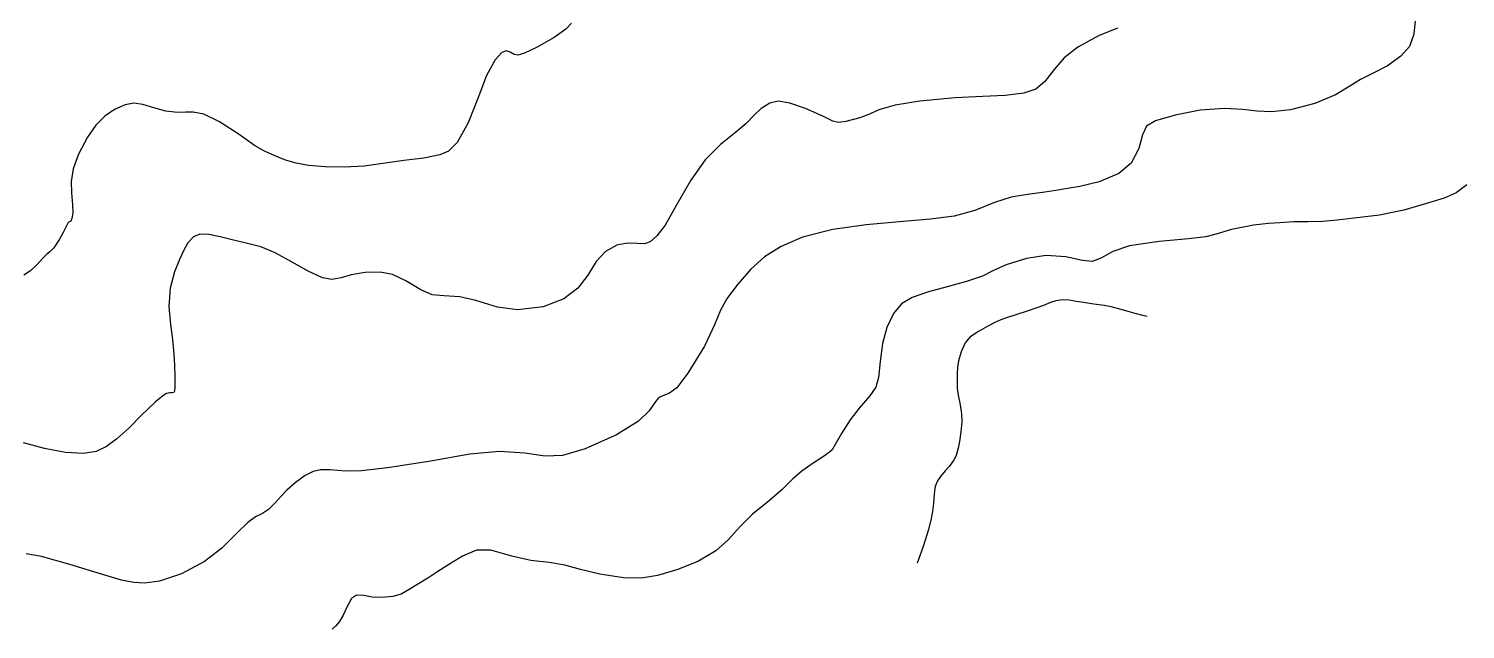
# Model space of a CAD drawing. Extents: x -717076 to -715000, y -984627 to -984000.
# Drawn here: x -716539 to -716014, y -984622 to -984402 of the extents above; entities that cross this region are included whole.
import ezdxf

# ---------------------------------------------------------------- set-up
doc = ezdxf.new("R2010")
doc.units = 0
doc.layers.add('contour_lines', color=1, linetype='CONTINUOUS')

msp = doc.modelspace()

# ---------------------------------------------------------------- linework, layer by layer
at = {"layer": 'contour_lines', "color": 1}
for p, q in [((-716342.827, -984402.557, 275), (-716347.09, -984405.589, 275)), ((-716340.731, -984400.308, 275), (-716342.827, -984402.557, 275)), ((-716140.951, -984402.122, 276), (-716147.889, -984404.927, 276)), ((-716031.896, -984398.155, 277), (-716032.509, -984404.383, 277)), ((-716347.09, -984405.589, 275), (-716353.588, -984409.235, 275)), ((-716147.889, -984404.927, 276), (-716155.533, -984409.127, 276)), ((-716032.509, -984404.383, 277), (-716034.151, -984408.903, 277)), ((-716366.29, -984411.06, 275), (-716368.705, -984413.713, 275)), ((-716364.644, -984410.469, 275), (-716366.29, -984411.06, 275)), ((-716363.198, -984410.915, 275), (-716364.644, -984410.469, 275)), ((-716361.764, -984411.799, 275), (-716363.198, -984410.915, 275)), ((-716360.375, -984412.05, 275), (-716361.764, -984411.799, 275)), ((-716357.95, -984411.313, 275), (-716360.375, -984412.05, 275)), ((-716353.588, -984409.235, 275), (-716357.95, -984411.313, 275)), ((-716160.522, -984413.04, 276), (-716164.174, -984417.289, 276)), ((-716155.533, -984409.127, 276), (-716160.522, -984413.04, 276)), ((-716037.227, -984412.399, 277), (-716042.211, -984415.908, 277)), ((-716034.151, -984408.903, 277), (-716037.227, -984412.399, 277)), ((-716368.705, -984413.713, 275), (-716371.838, -984419.504, 275)), ((-716164.174, -984417.289, 276), (-716167.567, -984421.694, 276)), ((-716047.46, -984418.644, 277), (-716051.982, -984420.946, 277)), ((-716042.211, -984415.908, 277), (-716047.46, -984418.644, 277)), ((-716371.838, -984419.504, 275), (-716374.716, -984426.938, 275)), ((-716167.567, -984421.694, 276), (-716170.839, -984424.524, 276)), ((-716055.928, -984423.346, 277), (-716061.185, -984426.521, 277)), ((-716051.982, -984420.946, 277), (-716055.928, -984423.346, 277)), ((-716374.716, -984426.938, 275), (-716378.536, -984436.863, 275)), ((-716265.132, -984428.939, 276), (-716268.229, -984429.602, 276)), ((-716260.833, -984429.627, 276), (-716265.132, -984428.939, 276)), ((-716213.267, -984428.85, 276), (-716222.33, -984430.332, 276)), ((-716200.403, -984427.701, 276), (-716213.267, -984428.85, 276)), ((-716190.367, -984427.21, 276), (-716200.403, -984427.701, 276)), ((-716182.04, -984426.78, 276), (-716190.367, -984427.21, 276)), ((-716175.236, -984426.013, 276), (-716182.04, -984426.78, 276)), ((-716170.839, -984424.524, 276), (-716175.236, -984426.013, 276)), ((-716061.185, -984426.521, 277), (-716068.757, -984429.732, 277)), ((-716511.482, -984434.408, 275), (-716514.777, -984437.663, 275)), ((-716507.951, -984431.933, 275), (-716511.482, -984434.408, 275)), ((-716504.135, -984430.194, 275), (-716507.951, -984431.933, 275)), ((-716500.977, -984429.636, 275), (-716504.135, -984430.194, 275)), ((-716497.679, -984430.131, 275), (-716500.977, -984429.636, 275)), ((-716493.556, -984431.357, 275), (-716497.679, -984430.131, 275)), ((-716489.252, -984432.561, 275), (-716493.556, -984431.357, 275)), ((-716484.977, -984433.076, 275), (-716489.252, -984432.561, 275)), ((-716481.928, -984432.946, 275), (-716484.977, -984433.076, 275)), ((-716479.183, -984432.86, 275), (-716481.928, -984432.946, 275)), ((-716475.33, -984433.707, 275), (-716479.183, -984432.86, 275)), ((-716469.633, -984436.409, 275), (-716475.33, -984433.707, 275)), ((-716273.934, -984434.04, 276), (-716276.821, -984437.013, 276)), ((-716271.305, -984431.574, 276), (-716273.934, -984434.04, 276)), ((-716268.229, -984429.602, 276), (-716271.305, -984431.574, 276)), ((-716255.183, -984431.638, 276), (-716260.833, -984429.627, 276)), ((-716248.85, -984434.395, 276), (-716255.183, -984431.638, 276)), ((-716245.128, -984436.165, 276), (-716248.85, -984434.395, 276)), ((-716231.714, -984433.642, 276), (-716235.279, -984435.037, 276)), ((-716228.24, -984432.094, 276), (-716231.714, -984433.642, 276)), ((-716222.33, -984430.332, 276), (-716228.24, -984432.094, 276)), ((-716119.87, -984434.05, 277), (-716127.092, -984436.086, 277)), ((-716110.744, -984432.143, 277), (-716119.87, -984434.05, 277)), ((-716101.76, -984431.591, 277), (-716110.744, -984432.143, 277)), ((-716095.095, -984431.954, 277), (-716101.76, -984431.591, 277)), ((-716089.969, -984432.527, 277), (-716095.095, -984431.954, 277)), ((-716084.663, -984432.804, 277), (-716089.969, -984432.527, 277)), ((-716077.631, -984432.074, 277), (-716084.663, -984432.804, 277)), ((-716068.757, -984429.732, 277), (-716077.631, -984432.074, 277)), ((-716514.777, -984437.663, 275), (-716517.94, -984442.034, 275)), ((-716462.417, -984441.11, 275), (-716469.633, -984436.409, 275)), ((-716378.536, -984436.863, 275), (-716382.557, -984444.047, 275)), ((-716276.821, -984437.013, 276), (-716280.8, -984440.361, 276)), ((-716243.114, -984436.717, 276), (-716245.128, -984436.165, 276)), ((-716240.314, -984436.322, 276), (-716243.114, -984436.717, 276)), ((-716235.279, -984435.037, 276), (-716240.314, -984436.322, 276)), ((-716130.406, -984438.067, 277), (-716131.761, -984441.186, 277)), ((-716127.092, -984436.086, 277), (-716130.406, -984438.067, 277)), ((-716517.94, -984442.034, 275), (-716521.217, -984448.241, 275)), ((-716456.827, -984445.082, 275), (-716462.417, -984441.11, 275)), ((-716453.157, -984447.231, 275), (-716456.827, -984445.082, 275)), ((-716382.557, -984444.047, 275), (-716385.768, -984447.219, 275)), ((-716286.215, -984444.748, 276), (-716291.8, -984450.376, 276)), ((-716280.8, -984440.361, 276), (-716286.215, -984444.748, 276)), ((-716131.761, -984441.186, 277), (-716133.171, -984446.272, 277)), ((-716521.217, -984448.241, 275), (-716523.13, -984453.683, 275)), ((-716449.573, -984448.829, 275), (-716453.157, -984447.231, 275)), ((-716445.464, -984450.457, 275), (-716449.573, -984448.829, 275)), ((-716397.998, -984450.144, 275), (-716402.093, -984450.646, 275)), ((-716394.863, -984449.71, 275), (-716397.998, -984450.144, 275)), ((-716391.924, -984449.18, 275), (-716394.863, -984449.71, 275)), ((-716388.891, -984448.524, 275), (-716391.924, -984449.18, 275)), ((-716385.768, -984447.219, 275), (-716388.891, -984448.524, 275)), ((-716291.8, -984450.376, 276), (-716297.116, -984457.798, 276)), ((-716133.171, -984446.272, 277), (-716135.932, -984451.563, 277)), ((-716523.13, -984453.683, 275), (-716523.807, -984458.254, 275)), ((-716441.466, -984451.634, 275), (-716445.464, -984450.457, 275)), ((-716437.014, -984452.48, 275), (-716441.466, -984451.634, 275)), ((-716430.962, -984452.956, 275), (-716437.014, -984452.48, 275)), ((-716423.912, -984453.061, 275), (-716430.962, -984452.956, 275)), ((-716416.697, -984452.647, 275), (-716423.912, -984453.061, 275)), ((-716408.991, -984451.6, 275), (-716416.697, -984452.647, 275)), ((-716402.093, -984450.646, 275), (-716408.991, -984451.6, 275)), ((-716140.448, -984455.322, 277), (-716147.665, -984458.417, 277)), ((-716135.932, -984451.563, 277), (-716140.448, -984455.322, 277)), ((-716523.807, -984458.254, 275), (-716523.732, -984462.424, 275)), ((-716297.116, -984457.798, 276), (-716302.582, -984467.381, 276)), ((-716159.268, -984460.89, 277), (-716162.801, -984461.437, 277)), ((-716154.731, -984460.18, 277), (-716159.268, -984460.89, 277)), ((-716147.665, -984458.417, 277), (-716154.731, -984460.18, 277)), ((-716013.098, -984459.547, 278), (-716016.966, -984462.401, 278)), ((-716523.732, -984462.424, 275), (-716523.339, -984466.883, 275)), ((-716185.918, -984466.008, 277), (-716193.146, -984468.936, 277)), ((-716179.914, -984463.982, 277), (-716185.918, -984466.008, 277)), ((-716173.864, -984463.002, 277), (-716179.914, -984463.982, 277)), ((-716167.549, -984462.254, 277), (-716173.864, -984463.002, 277)), ((-716162.801, -984461.437, 277), (-716167.549, -984462.254, 277)), ((-716021.461, -984464.352, 278), (-716027.925, -984466.401, 278)), ((-716016.966, -984462.401, 278), (-716021.461, -984464.352, 278)), ((-716523.251, -984469.765, 275), (-716523.583, -984471.818, 275)), ((-716523.339, -984466.883, 275), (-716523.251, -984469.765, 275)), ((-716302.582, -984467.381, 276), (-716306.532, -984474.25, 276)), ((-716200.697, -984470.933, 277), (-716209.397, -984472.048, 277)), ((-716193.146, -984468.936, 277), (-716200.697, -984470.933, 277)), ((-716045.116, -984470.677, 278), (-716054.381, -984471.727, 278)), ((-716036.166, -984468.77, 278), (-716045.116, -984470.677, 278)), ((-716027.925, -984466.401, 278), (-716036.166, -984468.77, 278)), ((-716525.731, -984474.731, 275), (-716526.738, -984476.916, 275)), ((-716525.085, -984473.505, 275), (-716525.731, -984474.731, 275)), ((-716524.567, -984473.112, 275), (-716525.085, -984473.505, 275)), ((-716524.038, -984472.783, 275), (-716524.567, -984473.112, 275)), ((-716523.583, -984471.818, 275), (-716524.038, -984472.783, 275)), ((-716306.532, -984474.25, 276), (-716309.511, -984478.19, 276)), ((-716245.175, -984475.824, 277), (-716256.21, -984478.693, 277)), ((-716232.886, -984474.141, 277), (-716245.175, -984475.824, 277)), ((-716219.419, -984472.99, 277), (-716232.886, -984474.141, 277)), ((-716209.397, -984472.048, 277), (-716219.419, -984472.99, 277)), ((-716099.292, -984475.913, 278), (-716104.515, -984477.411, 278)), ((-716091.2, -984474.283, 278), (-716099.292, -984475.913, 278)), ((-716085.688, -984473.649, 278), (-716091.2, -984474.283, 278)), ((-716081.593, -984473.417, 278), (-716085.688, -984473.649, 278)), ((-716076.473, -984473.065, 278), (-716081.593, -984473.417, 278)), ((-716071.233, -984473.063, 278), (-716076.473, -984473.065, 278)), ((-716065.9, -984472.963, 278), (-716071.233, -984473.063, 278)), ((-716060.519, -984472.403, 278), (-716065.9, -984472.963, 278)), ((-716054.381, -984471.727, 278), (-716060.519, -984472.403, 278)), ((-716528.156, -984479.458, 275), (-716530.165, -984482.531, 275)), ((-716526.738, -984476.916, 275), (-716528.156, -984479.458, 275)), ((-716481.123, -984480.752, 276), (-716482.722, -984483.668, 276)), ((-716479.089, -984478.527, 276), (-716481.123, -984480.752, 276)), ((-716476.813, -984477.571, 276), (-716479.089, -984478.527, 276)), ((-716473.452, -984477.654, 276), (-716476.813, -984477.571, 276)), ((-716469.294, -984478.564, 276), (-716473.452, -984477.654, 276)), ((-716464.47, -984479.799, 276), (-716469.294, -984478.564, 276)), ((-716459.759, -984480.851, 276), (-716464.47, -984479.799, 276)), ((-716454.497, -984482.176, 276), (-716459.759, -984480.851, 276)), ((-716324.117, -984481.653, 276), (-716328.284, -984483.931, 276)), ((-716320.348, -984480.926, 276), (-716324.117, -984481.653, 276)), ((-716316.774, -984481.029, 276), (-716320.348, -984480.926, 276)), ((-716314.001, -984481.093, 276), (-716316.774, -984481.029, 276)), ((-716311.927, -984480.373, 276), (-716314.001, -984481.093, 276)), ((-716309.511, -984478.19, 276), (-716311.927, -984480.373, 276)), ((-716256.21, -984478.693, 277), (-716264.076, -984482.09, 277)), ((-716136.542, -984481.865, 278), (-716142.642, -984483.9, 278)), ((-716125.696, -984480.281, 278), (-716136.542, -984481.865, 278)), ((-716114.959, -984479.328, 278), (-716125.696, -984480.281, 278)), ((-716108.617, -984478.513, 278), (-716114.959, -984479.328, 278)), ((-716104.515, -984477.411, 278), (-716108.617, -984478.513, 278)), ((-716534.158, -984486.264, 275), (-716536.454, -984488.779, 275)), ((-716532.741, -984484.874, 275), (-716534.158, -984486.264, 275)), ((-716531.623, -984484.103, 275), (-716532.741, -984484.874, 275)), ((-716530.165, -984482.531, 275), (-716531.623, -984484.103, 275)), ((-716484.21, -984486.862, 276), (-716486.058, -984491.395, 276)), ((-716482.722, -984483.668, 276), (-716484.21, -984486.862, 276)), ((-716449.261, -984484.406, 276), (-716454.497, -984482.176, 276)), ((-716443.047, -984487.782, 276), (-716449.261, -984484.406, 276)), ((-716328.284, -984483.931, 276), (-716331.678, -984487.601, 276)), ((-716270.109, -984485.883, 277), (-716275.118, -984490.385, 277)), ((-716264.076, -984482.09, 277), (-716270.109, -984485.883, 277)), ((-716174.278, -984486.5, 278), (-716181.656, -984488.808, 278)), ((-716167.088, -984485.43, 278), (-716174.278, -984486.5, 278)), ((-716159.86, -984485.905, 278), (-716167.088, -984485.43, 278)), ((-716153.797, -984487.241, 278), (-716159.86, -984485.905, 278)), ((-716150.092, -984487.522, 278), (-716153.797, -984487.241, 278)), ((-716146.797, -984486.287, 278), (-716150.092, -984487.522, 278)), ((-716142.642, -984483.9, 278), (-716146.797, -984486.287, 278)), ((-716538.765, -984490.953, 275), (-716541.154, -984492.553, 275)), ((-716536.454, -984488.779, 275), (-716538.765, -984490.953, 275)), ((-716486.058, -984491.395, 276), (-716487.637, -984497.335, 276)), ((-716437.163, -984491.092, 276), (-716443.047, -984487.782, 276)), ((-716431.945, -984493.524, 276), (-716437.163, -984491.092, 276)), ((-716416.24, -984491.614, 276), (-716421.348, -984492.514, 276)), ((-716410.838, -984491.436, 276), (-716416.24, -984491.614, 276)), ((-716406.256, -984492.36, 276), (-716410.838, -984491.436, 276)), ((-716401.347, -984494.708, 276), (-716406.256, -984492.36, 276)), ((-716331.678, -984487.601, 276), (-716334.83, -984492.636, 276)), ((-716275.118, -984490.385, 277), (-716279.865, -984495.847, 277)), ((-716186.278, -984490.92, 278), (-716190.382, -984492.897, 278)), ((-716181.656, -984488.808, 278), (-716186.278, -984490.92, 278)), ((-716487.637, -984497.335, 276), (-716488.162, -984504.026, 276)), ((-716428.453, -984494.145, 276), (-716431.945, -984493.524, 276)), ((-716425.038, -984493.51, 276), (-716428.453, -984494.145, 276)), ((-716421.348, -984492.514, 276), (-716425.038, -984493.51, 276)), ((-716395.873, -984497.995, 276), (-716401.347, -984494.708, 276)), ((-716338.48, -984497.314, 276), (-716343.596, -984501.284, 276)), ((-716334.83, -984492.636, 276), (-716338.48, -984497.314, 276)), ((-716279.865, -984495.847, 277), (-716283.78, -984501.023, 277)), ((-716203.308, -984496.879, 278), (-716210.091, -984498.655, 278)), ((-716196.196, -984494.867, 278), (-716203.308, -984496.879, 278)), ((-716190.382, -984492.897, 278), (-716196.196, -984494.867, 278)), ((-716391.742, -984499.737, 276), (-716395.873, -984497.995, 276)), ((-716387.452, -984500.2, 276), (-716391.742, -984499.737, 276)), ((-716381.669, -984500.512, 276), (-716387.452, -984500.2, 276)), ((-716375.751, -984501.84, 276), (-716381.669, -984500.512, 276)), ((-716367.832, -984504.354, 276), (-716375.751, -984501.84, 276)), ((-716343.596, -984501.284, 276), (-716351.167, -984504.133, 276)), ((-716283.78, -984501.023, 277), (-716286.284, -984505.367, 277)), ((-716216.04, -984500.73, 278), (-716219.962, -984503.1, 278)), ((-716210.091, -984498.655, 278), (-716216.04, -984500.73, 278)), ((-716165.423, -984502.569, 279), (-716168.074, -984503.631, 279)), ((-716163.552, -984501.977, 279), (-716165.423, -984502.569, 279)), ((-716161.125, -984501.605, 279), (-716163.552, -984501.977, 279)), ((-716158.796, -984501.698, 279), (-716161.125, -984501.605, 279)), ((-716155.914, -984502.168, 279), (-716158.796, -984501.698, 279)), ((-716153.383, -984502.592, 279), (-716155.914, -984502.168, 279)), ((-716149.607, -984503.142, 279), (-716153.383, -984502.592, 279)), ((-716488.162, -984504.026, 276), (-716487.51, -984510.642, 276)), ((-716360.506, -984505.304, 276), (-716367.832, -984504.354, 276)), ((-716351.167, -984504.133, 276), (-716360.506, -984505.304, 276)), ((-716286.284, -984505.367, 277), (-716288.485, -984510.721, 277)), ((-716222.89, -984506.578, 278), (-716225.427, -984511.702, 278)), ((-716219.962, -984503.1, 278), (-716222.89, -984506.578, 278)), ((-716181.586, -984508.189, 279), (-716183.676, -984508.948, 279)), ((-716178.181, -984507.065, 279), (-716181.586, -984508.189, 279)), ((-716174.04, -984505.732, 279), (-716178.181, -984507.065, 279)), ((-716170.511, -984504.553, 279), (-716174.04, -984505.732, 279)), ((-716168.074, -984503.631, 279), (-716170.511, -984504.553, 279)), ((-716145.823, -984503.647, 279), (-716149.607, -984503.142, 279)), ((-716143.251, -984504.168, 279), (-716145.823, -984503.647, 279)), ((-716140.076, -984505.077, 279), (-716143.251, -984504.168, 279)), ((-716137.082, -984505.944, 279), (-716140.076, -984505.077, 279)), ((-716134.444, -984506.675, 279), (-716137.082, -984505.944, 279)), ((-716131.747, -984507.34, 279), (-716134.444, -984506.675, 279)), ((-716130.128, -984507.706, 279), (-716131.747, -984507.34, 279)), ((-716487.51, -984510.642, 276), (-716486.8, -984516.164, 276)), ((-716288.485, -984510.721, 277), (-716292.065, -984518.585, 277)), ((-716225.427, -984511.702, 278), (-716226.989, -984517.595, 278)), ((-716191.861, -984513.171, 279), (-716194.98, -984515.293, 279)), ((-716188.412, -984511.2, 279), (-716191.861, -984513.171, 279)), ((-716185.868, -984509.901, 279), (-716188.412, -984511.2, 279)), ((-716183.676, -984508.948, 279), (-716185.868, -984509.901, 279)), ((-716486.8, -984516.164, 276), (-716486.336, -984521.562, 276)), ((-716292.065, -984518.585, 277), (-716298.17, -984528.486, 277)), ((-716226.989, -984517.595, 278), (-716227.792, -984524.183, 278)), ((-716196.658, -984517.298, 279), (-716198.135, -984520.633, 279)), ((-716194.98, -984515.293, 279), (-716196.658, -984517.298, 279)), ((-716486.336, -984521.562, 276), (-716486.051, -984525.703, 276)), ((-716199.148, -984523.913, 279), (-716199.531, -984526.258, 279)), ((-716198.135, -984520.633, 279), (-716199.148, -984523.913, 279)), ((-716486.051, -984525.703, 276), (-716485.883, -984529.816, 276)), ((-716298.17, -984528.486, 277), (-716302.271, -984533.859, 277)), ((-716227.792, -984524.183, 278), (-716228.474, -984530.097, 278)), ((-716199.649, -984528.835, 279), (-716199.657, -984531.152, 279)), ((-716199.531, -984526.258, 279), (-716199.649, -984528.835, 279)), ((-716485.917, -984533.445, 276), (-716485.991, -984534.998, 276)), ((-716485.883, -984529.816, 276), (-716485.917, -984533.445, 276)), ((-716302.271, -984533.859, 277), (-716304.848, -984535.783, 277)), ((-716229.438, -984533.62, 278), (-716231.586, -984536.759, 278)), ((-716228.474, -984530.097, 278), (-716229.438, -984533.62, 278)), ((-716199.657, -984531.152, 279), (-716199.573, -984533.987, 279)), ((-716199.573, -984533.987, 279), (-716199.263, -984536.501, 279)), ((-716493.062, -984539.072, 276), (-716498.128, -984543.877, 276)), ((-716490.344, -984536.744, 276), (-716493.062, -984539.072, 276)), ((-716488.937, -984535.932, 276), (-716490.344, -984536.744, 276)), ((-716487.713, -984535.615, 276), (-716488.937, -984535.932, 276)), ((-716486.861, -984535.599, 276), (-716487.713, -984535.615, 276)), ((-716486.261, -984535.48, 276), (-716486.861, -984535.599, 276)), ((-716485.991, -984534.998, 276), (-716486.261, -984535.48, 276)), ((-716310.245, -984539.174, 277), (-716312.304, -984542.238, 277)), ((-716308.927, -984537.545, 277), (-716310.245, -984539.174, 277)), ((-716307.089, -984536.621, 277), (-716308.927, -984537.545, 277)), ((-716304.848, -984535.783, 277), (-716307.089, -984536.621, 277)), ((-716231.586, -984536.759, 278), (-716235.444, -984541.219, 278)), ((-716199.263, -984536.501, 279), (-716198.584, -984540.029, 279)), ((-716498.128, -984543.877, 276), (-716502.767, -984548.532, 276)), ((-716312.304, -984542.238, 277), (-716316.255, -984546.074, 277)), ((-716235.444, -984541.219, 278), (-716238.771, -984545.527, 278)), ((-716198.584, -984540.029, 279), (-716198.025, -984543.348, 279)), ((-716198.025, -984543.348, 279), (-716197.974, -984546.228, 279)), ((-716502.767, -984548.532, 276), (-716507.094, -984552.532, 276)), ((-716316.255, -984546.074, 277), (-716324.251, -984551.078, 277)), ((-716238.771, -984545.527, 278), (-716241.934, -984550.524, 278)), ((-716198.348, -984549.986, 279), (-716198.766, -984553.42, 279)), ((-716197.974, -984546.228, 279), (-716198.348, -984549.986, 279)), ((-716533.574, -984555.997, 276), (-716541.286, -984554.012, 276)), ((-716510.888, -984555.356, 276), (-716514.666, -984557.079, 276)), ((-716507.094, -984552.532, 276), (-716510.888, -984555.356, 276)), ((-716324.251, -984551.078, 277), (-716335.801, -984556.138, 277)), ((-716244.239, -984554.513, 278), (-716245.427, -984556.481, 278)), ((-716241.934, -984550.524, 278), (-716244.239, -984554.513, 278)), ((-716198.766, -984553.42, 279), (-716199.233, -984555.916, 279)), ((-716525.956, -984557.453, 276), (-716533.574, -984555.997, 276)), ((-716519.33, -984557.804, 276), (-716525.956, -984557.453, 276)), ((-716514.666, -984557.079, 276), (-716519.33, -984557.804, 276)), ((-716392.922, -984560.816, 277), (-716408.124, -984563.121, 277)), ((-716378.028, -984558.105, 277), (-716392.922, -984560.816, 277)), ((-716367.123, -984557.129, 277), (-716378.028, -984558.105, 277)), ((-716357.895, -984557.774, 277), (-716367.123, -984557.129, 277)), ((-716350.377, -984558.835, 277), (-716357.895, -984557.774, 277)), ((-716344.114, -984558.56, 277), (-716350.377, -984558.835, 277)), ((-716335.801, -984556.138, 277), (-716344.114, -984558.56, 277)), ((-716248.585, -984558.94, 278), (-716252.351, -984561.42, 278)), ((-716246.354, -984557.427, 278), (-716248.585, -984558.94, 278)), ((-716245.427, -984556.481, 278), (-716246.354, -984557.427, 278)), ((-716200.949, -984560.395, 279), (-716202.592, -984562.576, 279)), ((-716200.016, -984558.576, 279), (-716200.949, -984560.395, 279)), ((-716199.233, -984555.916, 279), (-716200.016, -984558.576, 279)), ((-716438.266, -984565.917, 277), (-716441.946, -984568.552, 277)), ((-716435.263, -984564.397, 277), (-716438.266, -984565.917, 277)), ((-716432.572, -984563.829, 277), (-716435.263, -984564.397, 277)), ((-716429.038, -984563.897, 277), (-716432.572, -984563.829, 277)), ((-716423.507, -984564.294, 277), (-716429.038, -984563.897, 277)), ((-716417.563, -984564.218, 277), (-716423.507, -984564.294, 277)), ((-716408.124, -984563.121, 277), (-716417.563, -984564.218, 277)), ((-716256.5, -984564.326, 278), (-716259.823, -984567.179, 278)), ((-716252.351, -984561.42, 278), (-716256.5, -984564.326, 278)), ((-716204, -984564.217, 279), (-716205.727, -984566.249, 279)), ((-716202.592, -984562.576, 279), (-716204, -984564.217, 279)), ((-716444.936, -984571.254, 277), (-716447.155, -984573.655, 277)), ((-716441.946, -984568.552, 277), (-716444.936, -984571.254, 277)), ((-716263.7, -984570.988, 278), (-716268.356, -984575.054, 278)), ((-716259.823, -984567.179, 278), (-716263.7, -984570.988, 278)), ((-716207.629, -984569.944, 279), (-716208.082, -984572.626, 279)), ((-716206.789, -984567.822, 279), (-716207.629, -984569.944, 279)), ((-716205.727, -984566.249, 279), (-716206.789, -984567.822, 279)), ((-716449.372, -984576.009, 277), (-716451.672, -984578.358, 277)), ((-716447.155, -984573.655, 277), (-716449.372, -984576.009, 277)), ((-716268.356, -984575.054, 278), (-716274.481, -984580.117, 278)), ((-716208.341, -984576.107, 279), (-716208.639, -984579.152, 279)), ((-716208.082, -984572.626, 279), (-716208.341, -984576.107, 279)), ((-716456.399, -984581.099, 277), (-716459.244, -984583.124, 277)), ((-716453.814, -984579.828, 277), (-716456.399, -984581.099, 277)), ((-716451.672, -984578.358, 277), (-716453.814, -984579.828, 277)), ((-716274.481, -984580.117, 278), (-716279.051, -984584.528, 278)), ((-716208.639, -984579.152, 279), (-716209.265, -984582.287, 279)), ((-716463.039, -984586.819, 277), (-716468.757, -984592.564, 277)), ((-716459.244, -984583.124, 277), (-716463.039, -984586.819, 277)), ((-716279.051, -984584.528, 278), (-716283.456, -984589.467, 278)), ((-716210.281, -984586.033, 279), (-716211.256, -984589.269, 279)), ((-716209.265, -984582.287, 279), (-716210.281, -984586.033, 279)), ((-716283.456, -984589.467, 278), (-716287.919, -984593.483, 278)), ((-716212.102, -984591.881, 279), (-716213.189, -984594.995, 279)), ((-716211.256, -984589.269, 279), (-716212.102, -984591.881, 279)), ((-716534.727, -984595.597, 277), (-716540.292, -984594.634, 277)), ((-716524.305, -984598.508, 277), (-716534.727, -984595.597, 277)), ((-716475.113, -984597.414, 277), (-716483.53, -984601.92, 277)), ((-716468.757, -984592.564, 277), (-716475.113, -984597.414, 277)), ((-716380.661, -984595.447, 278), (-716385.371, -984598.315, 278)), ((-716375.526, -984593.229, 278), (-716380.661, -984595.447, 278)), ((-716370.324, -984593.276, 278), (-716375.526, -984593.229, 278)), ((-716362.614, -984595.418, 278), (-716370.324, -984593.276, 278)), ((-716355.666, -984597.013, 278), (-716362.614, -984595.418, 278)), ((-716348.88, -984597.746, 278), (-716355.666, -984597.013, 278)), ((-716294.323, -984597.289, 278), (-716301.9, -984600.371, 278)), ((-716287.919, -984593.483, 278), (-716294.323, -984597.289, 278)), ((-716213.189, -984594.995, 279), (-716214.31, -984597.976, 279)), ((-716512.721, -984602.086, 277), (-716524.305, -984598.508, 277)), ((-716505.487, -984604.182, 277), (-716512.721, -984602.086, 277)), ((-716483.53, -984601.92, 277), (-716491.575, -984604.601, 277)), ((-716389.708, -984601.115, 278), (-716393.378, -984603.464, 278)), ((-716385.371, -984598.315, 278), (-716389.708, -984601.115, 278)), ((-716343.256, -984598.682, 278), (-716348.88, -984597.746, 278)), ((-716337.498, -984600.283, 278), (-716343.256, -984598.682, 278)), ((-716330.408, -984602.06, 278), (-716337.498, -984600.283, 278)), ((-716321.681, -984603.322, 278), (-716330.408, -984602.06, 278)), ((-716309.327, -984602.509, 278), (-716315.154, -984603.494, 278)), ((-716301.9, -984600.371, 278), (-716309.327, -984602.509, 278)), ((-716500.965, -984605.104, 277), (-716505.487, -984604.182, 277)), ((-716496.978, -984605.325, 277), (-716500.965, -984605.104, 277)), ((-716491.575, -984604.601, 277), (-716496.978, -984605.325, 277)), ((-716400.763, -984607.988, 278), (-716403.06, -984609.299, 278)), ((-716397.413, -984605.896, 278), (-716400.763, -984607.988, 278)), ((-716393.378, -984603.464, 278), (-716397.413, -984605.896, 278)), ((-716315.154, -984603.494, 278), (-716321.681, -984603.322, 278)), ((-716421.273, -984610.915, 278), (-716423.024, -984614.091, 278)), ((-716419.468, -984609.662, 278), (-716421.273, -984610.915, 278)), ((-716416.73, -984609.862, 278), (-716419.468, -984609.662, 278)), ((-716413.752, -984610.438, 278), (-716416.73, -984609.862, 278)), ((-716410.2, -984610.621, 278), (-716413.752, -984610.438, 278)), ((-716406.136, -984610.226, 278), (-716410.2, -984610.621, 278)), ((-716403.06, -984609.299, 278), (-716406.136, -984610.226, 278)), ((-716424.369, -984617.042, 278), (-716425.653, -984619.338, 278)), ((-716423.024, -984614.091, 278), (-716424.369, -984617.042, 278)), ((-716427.079, -984621.044, 278), (-716428.405, -984622.205, 278)), ((-716425.653, -984619.338, 278), (-716427.079, -984621.044, 278))]:
    msp.add_line(p, q, dxfattribs=at)

doc.saveas('drawing.dxf')
